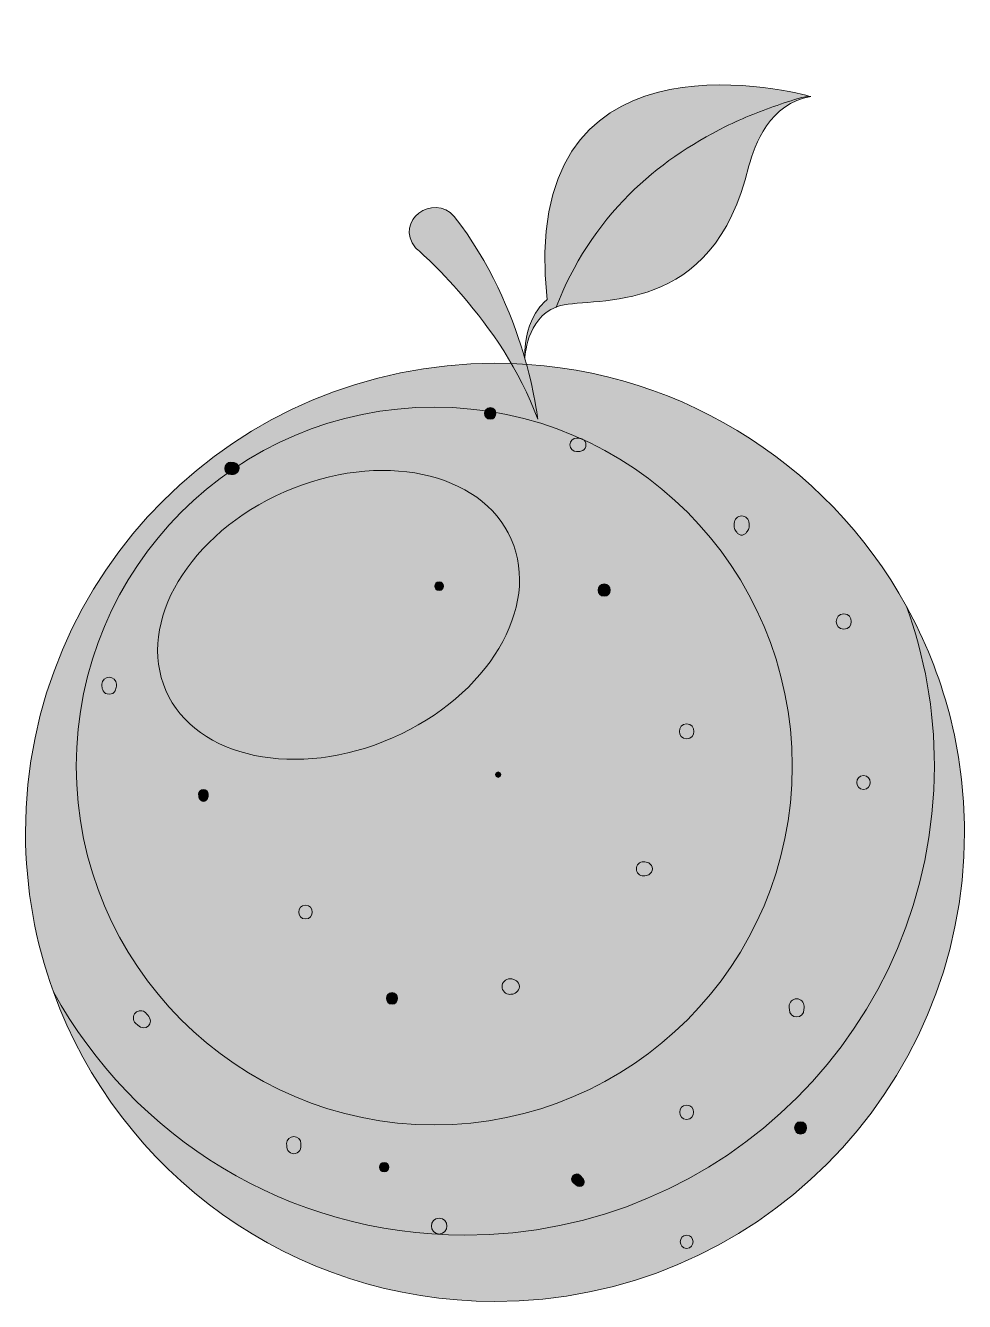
# Model space of a CAD drawing. Header units: inches. Extents: x 4230 to 5957, y -1858 to -103.
# Drawn here: x 4929.6 to 5289, y -1214.4 to -725.6 of the extents above; entities that cross this region are included whole.
import ezdxf

# ---------------------------------------------------------------- set-up
doc = ezdxf.new("R2010")
doc.units = ezdxf.units.IN
doc.header["$MEASUREMENT"] = 0
doc.layers.add('Layer 1', color=7, linetype='Continuous')

# ---------------------------------------------------------------- blocks, each defined once
blk = doc.blocks.new('block 146')
at = {"layer": 'Layer 1', "true_color": 0xe67a00}
h = blk.add_hatch(color=30, dxfattribs=at)
h.dxf.hatch_style = 2
edge = h.paths.add_edge_path()
edge.add_spline(control_points=[(5289.0209, -1034.6781), (5289.0209, -1133.9345), (5208.555, -1214.4004), (5109.2983, -1214.4004), (5031.4997, -1214.4004), (4965.252, -1164.9677), (4940.2445, -1095.8021), (4933.3363, -1076.721), (4929.5762, -1056.1357), (4929.5762, -1034.6781), (4929.5762, -935.4217), (5010.0422, -854.9557), (5109.2983, -854.9557), (5177.1807, -854.9557), (5236.2695, -892.5867), (5266.8413, -948.1258), (5280.9793, -973.7947), (5289.0209, -1003.3039), (5289.0209, -1034.6781)], knot_values=[0, 0, 0, 0, 1, 1, 1, 2, 2, 2, 3, 3, 3, 4, 4, 4, 5, 5, 5, 6, 6, 6, 6], degree=3, periodic=1)
at = {"layer": 'Layer 1', "lineweight": 0}
blk.add_open_spline([(5289.0209, -1034.6781), (5289.0209, -1133.9345), (5208.555, -1214.4004), (5109.2983, -1214.4004), (5031.4997, -1214.4004), (4965.252, -1164.9677), (4940.2445, -1095.8021), (4933.3363, -1076.721), (4929.5762, -1056.1357), (4929.5762, -1034.6781), (4929.5762, -935.4217), (5010.0422, -854.9557), (5109.2983, -854.9557), (5177.1807, -854.9557), (5236.2695, -892.5867), (5266.8413, -948.1258), (5280.9793, -973.7947), (5289.0209, -1003.3039), (5289.0209, -1034.6781)], degree=3, knots=[0, 0, 0, 0, 1, 1, 1, 2, 2, 2, 3, 3, 3, 4, 4, 4, 5, 5, 5, 6, 6, 6, 6], dxfattribs=at)
blk = doc.blocks.new('block 147')
at = {"layer": 'Layer 1', "true_color": 0xef7f00}
h = blk.add_hatch(color=30, dxfattribs=at)
h.dxf.hatch_style = 2
edge = h.paths.add_edge_path()
edge.add_spline(control_points=[(5277.5101, -1009.2599), (5277.5101, -1108.5163), (5197.0441, -1188.9822), (5097.7874, -1188.9822), (5029.9055, -1188.9822), (4970.8168, -1151.3513), (4940.2445, -1095.8021), (4933.3363, -1076.721), (4929.5762, -1056.1357), (4929.5762, -1034.6781), (4929.5762, -935.4217), (5010.0422, -854.9557), (5109.2983, -854.9557), (5177.1807, -854.9557), (5236.2695, -892.5867), (5266.8413, -948.1258), (5273.75, -967.207), (5277.5101, -987.7923), (5277.5101, -1009.2599)], knot_values=[0, 0, 0, 0, 1, 1, 1, 2, 2, 2, 3, 3, 3, 4, 4, 4, 5, 5, 5, 6, 6, 6, 6], degree=3, periodic=1)
at = {"layer": 'Layer 1', "lineweight": 0}
blk.add_open_spline([(5277.5101, -1009.2599), (5277.5101, -1108.5163), (5197.0441, -1188.9822), (5097.7874, -1188.9822), (5029.9055, -1188.9822), (4970.8168, -1151.3513), (4940.2445, -1095.8021), (4933.3363, -1076.721), (4929.5762, -1056.1357), (4929.5762, -1034.6781), (4929.5762, -935.4217), (5010.0422, -854.9557), (5109.2983, -854.9557), (5177.1807, -854.9557), (5236.2695, -892.5867), (5266.8413, -948.1258), (5273.75, -967.207), (5277.5101, -987.7923), (5277.5101, -1009.2599)], degree=3, knots=[0, 0, 0, 0, 1, 1, 1, 2, 2, 2, 3, 3, 3, 4, 4, 4, 5, 5, 5, 6, 6, 6, 6], dxfattribs=at)
blk = doc.blocks.new('block 148')
at = {"layer": 'Layer 1', "true_color": 0xf69002}
h = blk.add_hatch(color=30, dxfattribs=at)
h.dxf.hatch_style = 2
edge = h.paths.add_edge_path()
edge.add_spline(control_points=[(5223.0686, -1009.2561), (5223.0686, -1085.1834), (5161.7192, -1146.7346), (5086.0408, -1146.7346), (5010.3624, -1146.7346), (4949.013, -1085.1834), (4949.013, -1009.2561), (4949.013, -933.3288), (5010.3624, -871.7776), (5086.0408, -871.7776), (5161.7192, -871.7776), (5223.0686, -933.3288), (5223.0686, -1009.2561)], knot_values=[0, 0, 0, 0, 1, 1, 1, 2, 2, 2, 3, 3, 3, 4, 4, 4, 4], degree=3, periodic=1)
at = {"layer": 'Layer 1', "lineweight": 0}
blk.add_open_spline([(5223.0686, -1009.2561), (5223.0686, -1085.1834), (5161.7192, -1146.7346), (5086.0408, -1146.7346), (5010.3624, -1146.7346), (4949.013, -1085.1834), (4949.013, -1009.2561), (4949.013, -933.3288), (5010.3624, -871.7776), (5086.0408, -871.7776), (5161.7192, -871.7776), (5223.0686, -933.3288), (5223.0686, -1009.2561)], degree=3, knots=[0, 0, 0, 0, 1, 1, 1, 2, 2, 2, 3, 3, 3, 4, 4, 4, 4], dxfattribs=at)
blk = doc.blocks.new('block 149')
at = {"layer": 'Layer 1', "true_color": 0xf9a720}
h = blk.add_hatch(color=40, dxfattribs=at)
h.dxf.hatch_style = 2
edge = h.paths.add_edge_path()
edge.add_spline(control_points=[(5115.5237, -922.3694), (5126.937, -948.4018), (5106.5927, -982.4812), (5070.0834, -998.4879), (5033.5742, -1014.4946), (4994.7252, -1006.3671), (4983.3119, -980.3347), (4971.8986, -954.3023), (4992.2429, -920.2229), (5028.7521, -904.2162), (5065.2614, -888.2095), (5104.1103, -896.337), (5115.5237, -922.3694)], knot_values=[0, 0, 0, 0, 1, 1, 1, 2, 2, 2, 3, 3, 3, 4, 4, 4, 4], degree=3, periodic=1)
at = {"layer": 'Layer 1', "lineweight": 0}
blk.add_open_spline([(5115.5237, -922.3694), (5126.937, -948.4018), (5106.5927, -982.4812), (5070.0834, -998.4879), (5033.5742, -1014.4946), (4994.7252, -1006.3671), (4983.3119, -980.3347), (4971.8986, -954.3023), (4992.2429, -920.2229), (5028.7521, -904.2162), (5065.2614, -888.2095), (5104.1103, -896.337), (5115.5237, -922.3694)], degree=3, knots=[0, 0, 0, 0, 1, 1, 1, 2, 2, 2, 3, 3, 3, 4, 4, 4, 4], dxfattribs=at)
blk = doc.blocks.new('block 150')
at = {"layer": 'Layer 1', "true_color": 0xe36e00}
h = blk.add_hatch(color=32, dxfattribs=at)
h.dxf.hatch_style = 2
edge = h.paths.add_edge_path()
edge.add_spline(control_points=[(5250.3483, -1012.9258), (5246.9539, -1012.9258), (5246.9539, -1018.19), (5250.3483, -1018.19), (5253.7431, -1018.19), (5253.7431, -1012.9258), (5250.3483, -1012.9258)], knot_values=[0, 0, 0, 0, 1, 1, 1, 2, 2, 2, 2], degree=3, periodic=1)
at = {"layer": 'Layer 1', "lineweight": 0}
blk.add_open_spline([(5250.3483, -1012.9258), (5246.9539, -1012.9258), (5246.9539, -1018.19), (5250.3483, -1018.19), (5253.7431, -1018.19), (5253.7431, -1012.9258), (5250.3483, -1012.9258)], degree=3, knots=[0, 0, 0, 0, 1, 1, 1, 2, 2, 2, 2], dxfattribs=at)
blk = doc.blocks.new('block 151')
at = {"layer": 'Layer 1', "true_color": 0xe36e00}
h = blk.add_hatch(color=32, dxfattribs=at)
h.dxf.hatch_style = 2
edge = h.paths.add_edge_path()
edge.add_spline(control_points=[(5224.7811, -1098.4323), (5223.2712, -1098.4323), (5221.8705, -1099.7296), (5221.9297, -1101.2837), (5221.9464, -1101.7224), (5221.963, -1102.1609), (5221.9797, -1102.5996), (5222.0374, -1104.1252), (5223.21, -1105.4011), (5224.7811, -1105.4011), (5226.3522, -1105.4011), (5227.5243, -1104.1252), (5227.5826, -1102.5996), (5227.5992, -1102.1609), (5227.6159, -1101.7224), (5227.6325, -1101.2837), (5227.6918, -1099.7296), (5226.2906, -1098.4323), (5224.7811, -1098.4323)], knot_values=[0, 0, 0, 0, 1, 1, 1, 2, 2, 2, 3, 3, 3, 4, 4, 4, 5, 5, 5, 6, 6, 6, 6], degree=3, periodic=1)
at = {"layer": 'Layer 1', "lineweight": 0}
blk.add_open_spline([(5224.7811, -1098.4323), (5223.2712, -1098.4323), (5221.8705, -1099.7296), (5221.9297, -1101.2837), (5221.9464, -1101.7224), (5221.963, -1102.1609), (5221.9797, -1102.5996), (5222.0374, -1104.1252), (5223.21, -1105.4011), (5224.7811, -1105.4011), (5226.3522, -1105.4011), (5227.5243, -1104.1252), (5227.5826, -1102.5996), (5227.5992, -1102.1609), (5227.6159, -1101.7224), (5227.6325, -1101.2837), (5227.6918, -1099.7296), (5226.2906, -1098.4323), (5224.7811, -1098.4323)], degree=3, knots=[0, 0, 0, 0, 1, 1, 1, 2, 2, 2, 3, 3, 3, 4, 4, 4, 5, 5, 5, 6, 6, 6, 6], dxfattribs=at)
blk = doc.blocks.new('block 152')
at = {"layer": 'Layer 1', "true_color": 0xe36e00}
h = blk.add_hatch(color=32, dxfattribs=at)
h.dxf.hatch_style = 2
edge = h.paths.add_edge_path()
edge.add_spline(control_points=[(5143.217, -1167.6376), (5142.8914, -1167.0818), (5142.3387, -1166.5868), (5141.9161, -1166.1009), (5141.2292, -1165.3112), (5139.9029, -1165.4), (5139.2023, -1166.1009), (5138.5012, -1166.8018), (5138.4121, -1168.1282), (5139.2023, -1168.8152), (5139.592, -1169.1542), (5139.9822, -1169.4935), (5140.3724, -1169.8327), (5141.0799, -1170.4481), (5142.2652, -1170.5821), (5142.9742, -1169.8732), (5143.5338, -1169.3137), (5143.6038, -1168.2979), (5143.217, -1167.6376)], knot_values=[0, 0, 0, 0, 1, 1, 1, 2, 2, 2, 3, 3, 3, 4, 4, 4, 5, 5, 5, 6, 6, 6, 6], degree=3, periodic=1)
at = {"layer": 'Layer 1', "lineweight": 0}
blk.add_open_spline([(5143.217, -1167.6376), (5142.8914, -1167.0818), (5142.3387, -1166.5868), (5141.9161, -1166.1009), (5141.2292, -1165.3112), (5139.9029, -1165.4), (5139.2023, -1166.1009), (5138.5012, -1166.8018), (5138.4121, -1168.1282), (5139.2023, -1168.8152), (5139.592, -1169.1542), (5139.9822, -1169.4935), (5140.3724, -1169.8327), (5141.0799, -1170.4481), (5142.2652, -1170.5821), (5142.9742, -1169.8732), (5143.5338, -1169.3137), (5143.6038, -1168.2979), (5143.217, -1167.6376)], degree=3, knots=[0, 0, 0, 0, 1, 1, 1, 2, 2, 2, 3, 3, 3, 4, 4, 4, 5, 5, 5, 6, 6, 6, 6], dxfattribs=at)
blk = doc.blocks.new('block 153')
at = {"layer": 'Layer 1', "true_color": 0xe36e00}
h = blk.add_hatch(color=32, dxfattribs=at)
h.dxf.hatch_style = 2
edge = h.paths.add_edge_path()
edge.add_spline(control_points=[(5032.2742, -1151.1807), (5030.8049, -1151.1807), (5029.4987, -1152.4277), (5029.5325, -1153.9224), (5029.553, -1154.8348), (5029.5007, -1155.7497), (5030.0157, -1156.5584), (5031.0904, -1158.2456), (5033.4576, -1158.2456), (5034.5322, -1156.5584), (5035.0473, -1155.7497), (5034.9954, -1154.8348), (5035.0159, -1153.9224), (5035.0492, -1152.4277), (5033.743, -1151.1807), (5032.2742, -1151.1807)], knot_values=[0, 0, 0, 0, 1, 1, 1, 2, 2, 2, 3, 3, 3, 4, 4, 4, 5, 5, 5, 5], degree=3, periodic=1)
at = {"layer": 'Layer 1', "lineweight": 0}
blk.add_open_spline([(5032.2742, -1151.1807), (5030.8049, -1151.1807), (5029.4987, -1152.4277), (5029.5325, -1153.9224), (5029.553, -1154.8348), (5029.5007, -1155.7497), (5030.0157, -1156.5584), (5031.0904, -1158.2456), (5033.4576, -1158.2456), (5034.5322, -1156.5584), (5035.0473, -1155.7497), (5034.9954, -1154.8348), (5035.0159, -1153.9224), (5035.0492, -1152.4277), (5033.743, -1151.1807), (5032.2742, -1151.1807)], degree=3, knots=[0, 0, 0, 0, 1, 1, 1, 2, 2, 2, 3, 3, 3, 4, 4, 4, 5, 5, 5, 5], dxfattribs=at)
blk = doc.blocks.new('block 154')
at = {"layer": 'Layer 1', "true_color": 0xe36e00}
h = blk.add_hatch(color=32, dxfattribs=at)
h.dxf.hatch_style = 2
edge = h.paths.add_edge_path()
edge.add_spline(control_points=[(4976.3673, -1104.6885), (4976.1039, -1104.4049), (4975.841, -1104.1212), (4975.5776, -1103.8376), (4974.5509, -1102.7311), (4972.6983, -1102.8005), (4971.6613, -1103.8376), (4970.6244, -1104.8745), (4970.5548, -1106.7269), (4971.6613, -1107.7537), (4971.6613, -1107.7537), (4972.5123, -1108.5433), (4972.5123, -1108.5433), (4973.2197, -1109.1997), (4973.8807, -1109.4789), (4974.8501, -1109.5647), (4976.1446, -1109.6793), (4977.5032, -1108.3205), (4977.3886, -1107.0261), (4977.3029, -1106.0569), (4977.0239, -1105.3958), (4976.3673, -1104.6885)], knot_values=[0, 0, 0, 0, 1, 1, 1, 2, 2, 2, 3, 3, 3, 4, 4, 4, 5, 5, 5, 6, 6, 6, 7, 7, 7, 7], degree=3, periodic=1)
at = {"layer": 'Layer 1', "lineweight": 0}
blk.add_open_spline([(4976.3673, -1104.6885), (4976.1039, -1104.4049), (4975.841, -1104.1212), (4975.5776, -1103.8376), (4974.5509, -1102.7311), (4972.6983, -1102.8005), (4971.6613, -1103.8376), (4970.6244, -1104.8745), (4970.5548, -1106.7269), (4971.6613, -1107.7537), (4971.6613, -1107.7537), (4972.5123, -1108.5433), (4972.5123, -1108.5433), (4973.2197, -1109.1997), (4973.8807, -1109.4789), (4974.8501, -1109.5647), (4976.1446, -1109.6793), (4977.5032, -1108.3205), (4977.3886, -1107.0261), (4977.3029, -1106.0569), (4977.0239, -1105.3958), (4976.3673, -1104.6885)], degree=3, knots=[0, 0, 0, 0, 1, 1, 1, 2, 2, 2, 3, 3, 3, 4, 4, 4, 5, 5, 5, 6, 6, 6, 7, 7, 7, 7], dxfattribs=at)
blk = doc.blocks.new('block 155')
at = {"layer": 'Layer 1', "true_color": 0xe36e00}
h = blk.add_hatch(color=32, dxfattribs=at)
h.dxf.hatch_style = 2
edge = h.paths.add_edge_path()
edge.add_spline(control_points=[(5036.7858, -1062.5292), (5033.3557, -1062.5292), (5033.3557, -1067.8481), (5036.7858, -1067.8481), (5040.2159, -1067.8481), (5040.2159, -1062.5292), (5036.7858, -1062.5292)], knot_values=[0, 0, 0, 0, 1, 1, 1, 2, 2, 2, 2], degree=3, periodic=1)
at = {"layer": 'Layer 1', "lineweight": 0}
blk.add_open_spline([(5036.7858, -1062.5292), (5033.3557, -1062.5292), (5033.3557, -1067.8481), (5036.7858, -1067.8481), (5040.2159, -1067.8481), (5040.2159, -1062.5292), (5036.7858, -1062.5292)], degree=3, knots=[0, 0, 0, 0, 1, 1, 1, 2, 2, 2, 2], dxfattribs=at)
blk = doc.blocks.new('block 156')
at = {"layer": 'Layer 1', "true_color": 0xe36e00}
h = blk.add_hatch(color=32, dxfattribs=at)
h.dxf.hatch_style = 2
edge = h.paths.add_edge_path()
edge.add_spline(control_points=[(5118.323, -1092.4761), (5117.8819, -1091.7475), (5117.3135, -1091.29), (5116.5042, -1091.0067), (5116.0293, -1090.8408), (5115.4932, -1090.835), (5114.9918, -1090.7754), (5114.2516, -1090.6874), (5113.3825, -1091.147), (5112.8787, -1091.6508), (5112.3206, -1092.2087), (5112.0033, -1092.9744), (5112.0033, -1093.7639), (5112.0033, -1094.5534), (5112.3206, -1095.3191), (5112.8787, -1095.8771), (5113.3825, -1096.3808), (5114.2516, -1096.8405), (5114.9918, -1096.7524), (5115.4932, -1096.6928), (5116.0293, -1096.687), (5116.5042, -1096.5211), (5117.3135, -1096.2378), (5117.8819, -1095.7803), (5118.323, -1095.0518), (5118.7882, -1094.2832), (5118.7882, -1093.2447), (5118.323, -1092.4761)], knot_values=[0, 0, 0, 0, 1, 1, 1, 2, 2, 2, 3, 3, 3, 4, 4, 4, 5, 5, 5, 6, 6, 6, 7, 7, 7, 8, 8, 8, 9, 9, 9, 9], degree=3, periodic=1)
at = {"layer": 'Layer 1', "lineweight": 0}
blk.add_open_spline([(5118.323, -1092.4761), (5117.8819, -1091.7475), (5117.3135, -1091.29), (5116.5042, -1091.0067), (5116.0293, -1090.8408), (5115.4932, -1090.835), (5114.9918, -1090.7754), (5114.2516, -1090.6874), (5113.3825, -1091.147), (5112.8787, -1091.6508), (5112.3206, -1092.2087), (5112.0033, -1092.9744), (5112.0033, -1093.7639), (5112.0033, -1094.5534), (5112.3206, -1095.3191), (5112.8787, -1095.8771), (5113.3825, -1096.3808), (5114.2516, -1096.8405), (5114.9918, -1096.7524), (5115.4932, -1096.6928), (5116.0293, -1096.687), (5116.5042, -1096.5211), (5117.3135, -1096.2378), (5117.8819, -1095.7803), (5118.323, -1095.0518), (5118.7882, -1094.2832), (5118.7882, -1093.2447), (5118.323, -1092.4761)], degree=3, knots=[0, 0, 0, 0, 1, 1, 1, 2, 2, 2, 3, 3, 3, 4, 4, 4, 5, 5, 5, 6, 6, 6, 7, 7, 7, 8, 8, 8, 9, 9, 9, 9], dxfattribs=at)
blk = doc.blocks.new('block 157')
at = {"layer": 'Layer 1', "true_color": 0xe36e00}
h = blk.add_hatch(color=32, dxfattribs=at)
h.dxf.hatch_style = 2
edge = h.paths.add_edge_path()
edge.add_spline(control_points=[(5182.6701, -993.155), (5178.9927, -993.155), (5178.9927, -998.8578), (5182.6701, -998.8578), (5186.3479, -998.8578), (5186.3479, -993.155), (5182.6701, -993.155)], knot_values=[0, 0, 0, 0, 1, 1, 1, 2, 2, 2, 2], degree=3, periodic=1)
at = {"layer": 'Layer 1', "lineweight": 0}
blk.add_open_spline([(5182.6701, -993.155), (5178.9927, -993.155), (5178.9927, -998.8578), (5182.6701, -998.8578), (5186.3479, -998.8578), (5186.3479, -993.155), (5182.6701, -993.155)], degree=3, knots=[0, 0, 0, 0, 1, 1, 1, 2, 2, 2, 2], dxfattribs=at)
blk = doc.blocks.new('block 158')
at = {"layer": 'Layer 1', "true_color": 0xe36e00}
h = blk.add_hatch(color=32, dxfattribs=at)
h.dxf.hatch_style = 2
edge = h.paths.add_edge_path()
edge.add_spline(control_points=[(5151.0868, -939.5059), (5148.0459, -939.5059), (5148.0459, -944.2217), (5151.0868, -944.2217), (5154.1281, -944.2217), (5154.1281, -939.5059), (5151.0868, -939.5059)], knot_values=[0, 0, 0, 0, 1, 1, 1, 2, 2, 2, 2], degree=3, periodic=1)
at = {"layer": 'Layer 1', "lineweight": 0}
blk.add_open_spline([(5151.0868, -939.5059), (5148.0459, -939.5059), (5148.0459, -944.2217), (5151.0868, -944.2217), (5154.1281, -944.2217), (5154.1281, -939.5059), (5151.0868, -939.5059)], degree=3, knots=[0, 0, 0, 0, 1, 1, 1, 2, 2, 2, 2], dxfattribs=at)
blk = doc.blocks.new('block 159')
at = {"layer": 'Layer 1', "true_color": 0xe36e00}
h = blk.add_hatch(color=32, dxfattribs=at)
h.dxf.hatch_style = 2
edge = h.paths.add_edge_path()
edge.add_spline(control_points=[(5142.9242, -884.1014), (5142.3666, -883.8522), (5141.9264, -883.7122), (5141.3115, -883.6797), (5141.0608, -883.6665), (5140.8101, -883.6532), (5140.5595, -883.64), (5139.1553, -883.5658), (5137.9822, -884.8685), (5137.9822, -886.2172), (5137.9822, -887.566), (5139.1553, -888.8686), (5140.5595, -888.7945), (5140.8101, -888.7812), (5141.0608, -888.768), (5141.3115, -888.7547), (5141.9264, -888.7222), (5142.3666, -888.5822), (5142.9242, -888.3331), (5144.5281, -887.6162), (5144.5281, -884.8182), (5142.9242, -884.1014)], knot_values=[0, 0, 0, 0, 1, 1, 1, 2, 2, 2, 3, 3, 3, 4, 4, 4, 5, 5, 5, 6, 6, 6, 7, 7, 7, 7], degree=3, periodic=1)
at = {"layer": 'Layer 1', "lineweight": 0}
blk.add_open_spline([(5142.9242, -884.1014), (5142.3666, -883.8522), (5141.9264, -883.7122), (5141.3115, -883.6797), (5141.0608, -883.6665), (5140.8101, -883.6532), (5140.5595, -883.64), (5139.1553, -883.5658), (5137.9822, -884.8685), (5137.9822, -886.2172), (5137.9822, -887.566), (5139.1553, -888.8686), (5140.5595, -888.7945), (5140.8101, -888.7812), (5141.0608, -888.768), (5141.3115, -888.7547), (5141.9264, -888.7222), (5142.3666, -888.5822), (5142.9242, -888.3331), (5144.5281, -887.6162), (5144.5281, -884.8182), (5142.9242, -884.1014)], degree=3, knots=[0, 0, 0, 0, 1, 1, 1, 2, 2, 2, 3, 3, 3, 4, 4, 4, 5, 5, 5, 6, 6, 6, 7, 7, 7, 7], dxfattribs=at)
blk = doc.blocks.new('block 160')
at = {"layer": 'Layer 1', "true_color": 0xe36e00}
h = blk.add_hatch(color=32, dxfattribs=at)
h.dxf.hatch_style = 2
edge = h.paths.add_edge_path()
edge.add_spline(control_points=[(5087.9206, -938.6874), (5085.7635, -938.6874), (5085.7635, -942.0323), (5087.9206, -942.0323), (5090.0778, -942.0323), (5090.0778, -938.6874), (5087.9206, -938.6874)], knot_values=[0, 0, 0, 0, 1, 1, 1, 2, 2, 2, 2], degree=3, periodic=1)
at = {"layer": 'Layer 1', "lineweight": 0}
blk.add_open_spline([(5087.9206, -938.6874), (5085.7635, -938.6874), (5085.7635, -942.0323), (5087.9206, -942.0323), (5090.0778, -942.0323), (5090.0778, -938.6874), (5087.9206, -938.6874)], degree=3, knots=[0, 0, 0, 0, 1, 1, 1, 2, 2, 2, 2], dxfattribs=at)
blk = doc.blocks.new('block 161')
at = {"layer": 'Layer 1', "true_color": 0xe36e00}
h = blk.add_hatch(color=32, dxfattribs=at)
h.dxf.hatch_style = 2
edge = h.paths.add_edge_path()
edge.add_spline(control_points=[(4997.6828, -1018.2329), (4996.7355, -1018.2329), (4995.7744, -1019.0698), (4995.8459, -1020.0698), (4995.8743, -1020.4635), (4995.8591, -1020.9167), (4995.9634, -1021.2958), (4996.0975, -1021.7826), (4996.4486, -1022.1227), (4996.7913, -1022.4655), (4997.2765, -1022.9515), (4998.0892, -1022.9515), (4998.5749, -1022.4655), (4998.804, -1022.2362), (4999.0576, -1022.0035), (4999.2226, -1021.7218), (4999.51, -1021.2308), (4999.4806, -1020.6212), (4999.5198, -1020.0698), (4999.5913, -1019.0698), (4998.6302, -1018.2329), (4997.6828, -1018.2329)], knot_values=[0, 0, 0, 0, 1, 1, 1, 2, 2, 2, 3, 3, 3, 4, 4, 4, 5, 5, 5, 6, 6, 6, 7, 7, 7, 7], degree=3, periodic=1)
at = {"layer": 'Layer 1', "lineweight": 0}
blk.add_open_spline([(4997.6828, -1018.2329), (4996.7355, -1018.2329), (4995.7744, -1019.0698), (4995.8459, -1020.0698), (4995.8743, -1020.4635), (4995.8591, -1020.9167), (4995.9634, -1021.2958), (4996.0975, -1021.7826), (4996.4486, -1022.1227), (4996.7913, -1022.4655), (4997.2765, -1022.9515), (4998.0892, -1022.9515), (4998.5749, -1022.4655), (4998.804, -1022.2362), (4999.0576, -1022.0035), (4999.2226, -1021.7218), (4999.51, -1021.2308), (4999.4806, -1020.6212), (4999.5198, -1020.0698), (4999.5913, -1019.0698), (4998.6302, -1018.2329), (4997.6828, -1018.2329)], degree=3, knots=[0, 0, 0, 0, 1, 1, 1, 2, 2, 2, 3, 3, 3, 4, 4, 4, 5, 5, 5, 6, 6, 6, 7, 7, 7, 7], dxfattribs=at)
blk = doc.blocks.new('block 162')
at = {"layer": 'Layer 1', "true_color": 0xe36e00}
h = blk.add_hatch(color=32, dxfattribs=at)
h.dxf.hatch_style = 2
edge = h.paths.add_edge_path()
edge.add_spline(control_points=[(4961.5879, -975.1897), (4960.1084, -975.1897), (4958.7786, -976.4493), (4958.8188, -977.9589), (4958.8251, -978.2096), (4958.832, -978.4602), (4958.8383, -978.7108), (4958.856, -979.3736), (4959.0259, -979.8348), (4959.2824, -980.4343), (4960.0315, -982.1838), (4963.1438, -982.1838), (4963.8929, -980.4343), (4964.15, -979.8348), (4964.3199, -979.3736), (4964.337, -978.7108), (4964.3438, -978.4602), (4964.3502, -978.2096), (4964.3571, -977.9589), (4964.3967, -976.4493), (4963.067, -975.1897), (4961.5879, -975.1897)], knot_values=[0, 0, 0, 0, 1, 1, 1, 2, 2, 2, 3, 3, 3, 4, 4, 4, 5, 5, 5, 6, 6, 6, 7, 7, 7, 7], degree=3, periodic=1)
at = {"layer": 'Layer 1', "lineweight": 0}
blk.add_open_spline([(4961.5879, -975.1897), (4960.1084, -975.1897), (4958.7786, -976.4493), (4958.8188, -977.9589), (4958.8251, -978.2096), (4958.832, -978.4602), (4958.8383, -978.7108), (4958.856, -979.3736), (4959.0259, -979.8348), (4959.2824, -980.4343), (4960.0315, -982.1838), (4963.1438, -982.1838), (4963.8929, -980.4343), (4964.15, -979.8348), (4964.3199, -979.3736), (4964.337, -978.7108), (4964.3438, -978.4602), (4964.3502, -978.2096), (4964.3571, -977.9589), (4964.3967, -976.4493), (4963.067, -975.1897), (4961.5879, -975.1897)], degree=3, knots=[0, 0, 0, 0, 1, 1, 1, 2, 2, 2, 3, 3, 3, 4, 4, 4, 5, 5, 5, 6, 6, 6, 7, 7, 7, 7], dxfattribs=at)
blk = doc.blocks.new('block 163')
at = {"layer": 'Layer 1', "true_color": 0xe36e00}
h = blk.add_hatch(color=32, dxfattribs=at)
h.dxf.hatch_style = 2
edge = h.paths.add_edge_path()
edge.add_spline(control_points=[(5010.5925, -893.6113), (5009.9418, -892.952), (5009.0645, -892.9472), (5008.2106, -892.8557), (5006.9151, -892.7168), (5005.8253, -894.0459), (5005.8253, -895.241), (5005.8253, -896.4361), (5006.9151, -897.7652), (5008.2106, -897.6263), (5008.8554, -897.5571), (5009.5516, -897.5675), (5010.1259, -897.231), (5010.8118, -896.8291), (5011.3729, -896.0533), (5011.3729, -895.241), (5011.3729, -894.5938), (5011.0331, -894.0581), (5010.5925, -893.6113)], knot_values=[0, 0, 0, 0, 1, 1, 1, 2, 2, 2, 3, 3, 3, 4, 4, 4, 5, 5, 5, 6, 6, 6, 6], degree=3, periodic=1)
at = {"layer": 'Layer 1', "lineweight": 0}
blk.add_open_spline([(5010.5925, -893.6113), (5009.9418, -892.952), (5009.0645, -892.9472), (5008.2106, -892.8557), (5006.9151, -892.7168), (5005.8253, -894.0459), (5005.8253, -895.241), (5005.8253, -896.4361), (5006.9151, -897.7652), (5008.2106, -897.6263), (5008.8554, -897.5571), (5009.5516, -897.5675), (5010.1259, -897.231), (5010.8118, -896.8291), (5011.3729, -896.0533), (5011.3729, -895.241), (5011.3729, -894.5938), (5011.0331, -894.0581), (5010.5925, -893.6113)], degree=3, knots=[0, 0, 0, 0, 1, 1, 1, 2, 2, 2, 3, 3, 3, 4, 4, 4, 5, 5, 5, 6, 6, 6, 6], dxfattribs=at)
blk = doc.blocks.new('block 164')
at = {"layer": 'Layer 1', "true_color": 0xe36e00}
h = blk.add_hatch(color=32, dxfattribs=at)
h.dxf.hatch_style = 2
edge = h.paths.add_edge_path()
edge.add_spline(control_points=[(5107.4721, -871.9647), (5104.608, -871.9647), (5104.608, -876.4063), (5107.4721, -876.4063), (5110.3363, -876.4063), (5110.3363, -871.9647), (5107.4721, -871.9647)], knot_values=[0, 0, 0, 0, 1, 1, 1, 2, 2, 2, 2], degree=3, periodic=1)
at = {"layer": 'Layer 1', "lineweight": 0}
blk.add_open_spline([(5107.4721, -871.9647), (5104.608, -871.9647), (5104.608, -876.4063), (5107.4721, -876.4063), (5110.3363, -876.4063), (5110.3363, -871.9647), (5107.4721, -871.9647)], degree=3, knots=[0, 0, 0, 0, 1, 1, 1, 2, 2, 2, 2], dxfattribs=at)
blk = doc.blocks.new('block 165')
at = {"layer": 'Layer 1', "true_color": 0xe36e00}
h = blk.add_hatch(color=32, dxfattribs=at)
h.dxf.hatch_style = 2
edge = h.paths.add_edge_path()
edge.add_spline(control_points=[(5206.577, -916.2964), (5206.6093, -914.742), (5205.2556, -913.445), (5203.7256, -913.445), (5202.1956, -913.445), (5200.8419, -914.742), (5200.8742, -916.2964), (5200.8864, -916.8907), (5200.8096, -917.6446), (5200.999, -918.205), (5201.1939, -918.78), (5201.4769, -919.2815), (5201.869, -919.6719), (5202.0443, -919.9914), (5202.2764, -920.272), (5202.6323, -920.4805), (5202.9114, -920.6439), (5203.3853, -920.8123), (5203.7256, -920.8123), (5204.0659, -920.8123), (5204.5398, -920.6439), (5204.8189, -920.4805), (5205.1748, -920.272), (5205.4069, -919.9914), (5205.5821, -919.6719), (5205.9743, -919.2815), (5206.2573, -918.78), (5206.4521, -918.205), (5206.6421, -917.6446), (5206.5648, -916.8907), (5206.577, -916.2964)], knot_values=[0, 0, 0, 0, 1, 1, 1, 2, 2, 2, 3, 3, 3, 4, 4, 4, 5, 5, 5, 6, 6, 6, 7, 7, 7, 8, 8, 8, 9, 9, 9, 10, 10, 10, 10], degree=3, periodic=1)
at = {"layer": 'Layer 1', "lineweight": 0}
blk.add_open_spline([(5206.577, -916.2964), (5206.6093, -914.742), (5205.2556, -913.445), (5203.7256, -913.445), (5202.1956, -913.445), (5200.8419, -914.742), (5200.8742, -916.2964), (5200.8864, -916.8907), (5200.8096, -917.6446), (5200.999, -918.205), (5201.1939, -918.78), (5201.4769, -919.2815), (5201.869, -919.6719), (5202.0443, -919.9914), (5202.2764, -920.272), (5202.6323, -920.4805), (5202.9114, -920.6439), (5203.3853, -920.8123), (5203.7256, -920.8123), (5204.0659, -920.8123), (5204.5398, -920.6439), (5204.8189, -920.4805), (5205.1748, -920.272), (5205.4069, -919.9914), (5205.5821, -919.6719), (5205.9743, -919.2815), (5206.2573, -918.78), (5206.4521, -918.205), (5206.6421, -917.6446), (5206.5648, -916.8907), (5206.577, -916.2964)], degree=3, knots=[0, 0, 0, 0, 1, 1, 1, 2, 2, 2, 3, 3, 3, 4, 4, 4, 5, 5, 5, 6, 6, 6, 7, 7, 7, 8, 8, 8, 9, 9, 9, 10, 10, 10, 10], dxfattribs=at)
blk = doc.blocks.new('block 166')
at = {"layer": 'Layer 1', "true_color": 0xe36e00}
h = blk.add_hatch(color=32, dxfattribs=at)
h.dxf.hatch_style = 2
edge = h.paths.add_edge_path()
edge.add_spline(control_points=[(5242.8286, -950.9344), (5239.0097, -950.9344), (5239.0097, -956.8566), (5242.8286, -956.8566), (5246.6479, -956.8566), (5246.6479, -950.9344), (5242.8286, -950.9344)], knot_values=[0, 0, 0, 0, 1, 1, 1, 2, 2, 2, 2], degree=3, periodic=1)
at = {"layer": 'Layer 1', "lineweight": 0}
blk.add_open_spline([(5242.8286, -950.9344), (5239.0097, -950.9344), (5239.0097, -956.8566), (5242.8286, -956.8566), (5246.6479, -956.8566), (5246.6479, -950.9344), (5242.8286, -950.9344)], degree=3, knots=[0, 0, 0, 0, 1, 1, 1, 2, 2, 2, 2], dxfattribs=at)
blk = doc.blocks.new('block 167')
at = {"layer": 'Layer 1', "true_color": 0xe36e00}
h = blk.add_hatch(color=32, dxfattribs=at)
h.dxf.hatch_style = 2
edge = h.paths.add_edge_path()
edge.add_spline(control_points=[(5226.2852, -1145.5486), (5223.2443, -1145.5486), (5223.2443, -1150.2644), (5226.2852, -1150.2644), (5229.326, -1150.2644), (5229.326, -1145.5486), (5226.2852, -1145.5486)], knot_values=[0, 0, 0, 0, 1, 1, 1, 2, 2, 2, 2], degree=3, periodic=1)
at = {"layer": 'Layer 1', "lineweight": 0}
blk.add_open_spline([(5226.2852, -1145.5486), (5223.2443, -1145.5486), (5223.2443, -1150.2644), (5226.2852, -1150.2644), (5229.326, -1150.2644), (5229.326, -1145.5486), (5226.2852, -1145.5486)], degree=3, knots=[0, 0, 0, 0, 1, 1, 1, 2, 2, 2, 2], dxfattribs=at)
blk = doc.blocks.new('block 168')
at = {"layer": 'Layer 1', "true_color": 0xe36e00}
h = blk.add_hatch(color=32, dxfattribs=at)
h.dxf.hatch_style = 2
edge = h.paths.add_edge_path()
edge.add_spline(control_points=[(5182.6701, -1188.999), (5179.4167, -1188.999), (5179.4167, -1194.0438), (5182.6701, -1194.0438), (5185.9234, -1194.0438), (5185.9234, -1188.999), (5182.6701, -1188.999)], knot_values=[0, 0, 0, 0, 1, 1, 1, 2, 2, 2, 2], degree=3, periodic=1)
at = {"layer": 'Layer 1', "lineweight": 0}
blk.add_open_spline([(5182.6701, -1188.999), (5179.4167, -1188.999), (5179.4167, -1194.0438), (5182.6701, -1194.0438), (5185.9234, -1194.0438), (5185.9234, -1188.999), (5182.6701, -1188.999)], degree=3, knots=[0, 0, 0, 0, 1, 1, 1, 2, 2, 2, 2], dxfattribs=at)
blk = doc.blocks.new('block 169')
at = {"layer": 'Layer 1', "true_color": 0xe36e00}
h = blk.add_hatch(color=32, dxfattribs=at)
h.dxf.hatch_style = 2
edge = h.paths.add_edge_path()
edge.add_spline(control_points=[(5182.6701, -1139.1489), (5179.1342, -1139.1489), (5179.1342, -1144.6324), (5182.6701, -1144.6324), (5186.2064, -1144.6324), (5186.2064, -1139.1489), (5182.6701, -1139.1489)], knot_values=[0, 0, 0, 0, 1, 1, 1, 2, 2, 2, 2], degree=3, periodic=1)
at = {"layer": 'Layer 1', "lineweight": 0}
blk.add_open_spline([(5182.6701, -1139.1489), (5179.1342, -1139.1489), (5179.1342, -1144.6324), (5182.6701, -1144.6324), (5186.2064, -1144.6324), (5186.2064, -1139.1489), (5182.6701, -1139.1489)], degree=3, knots=[0, 0, 0, 0, 1, 1, 1, 2, 2, 2, 2], dxfattribs=at)
blk = doc.blocks.new('block 170')
at = {"layer": 'Layer 1', "true_color": 0xe36e00}
h = blk.add_hatch(color=32, dxfattribs=at)
h.dxf.hatch_style = 2
edge = h.paths.add_edge_path()
edge.add_spline(control_points=[(5087.9206, -1182.4622), (5083.9955, -1182.4622), (5083.9955, -1188.5488), (5087.9206, -1188.5488), (5091.8457, -1188.5488), (5091.8457, -1182.4622), (5087.9206, -1182.4622)], knot_values=[0, 0, 0, 0, 1, 1, 1, 2, 2, 2, 2], degree=3, periodic=1)
at = {"layer": 'Layer 1', "lineweight": 0}
blk.add_open_spline([(5087.9206, -1182.4622), (5083.9955, -1182.4622), (5083.9955, -1188.5488), (5087.9206, -1188.5488), (5091.8457, -1188.5488), (5091.8457, -1182.4622), (5087.9206, -1182.4622)], degree=3, knots=[0, 0, 0, 0, 1, 1, 1, 2, 2, 2, 2], dxfattribs=at)
blk = doc.blocks.new('block 171')
at = {"layer": 'Layer 1', "true_color": 0xe36e00}
h = blk.add_hatch(color=32, dxfattribs=at)
h.dxf.hatch_style = 2
edge = h.paths.add_edge_path()
edge.add_spline(control_points=[(5066.8651, -1161.1092), (5064.4959, -1161.1092), (5064.4959, -1164.7831), (5066.8651, -1164.7831), (5069.2343, -1164.7831), (5069.2343, -1161.1092), (5066.8651, -1161.1092)], knot_values=[0, 0, 0, 0, 1, 1, 1, 2, 2, 2, 2], degree=3, periodic=1)
at = {"layer": 'Layer 1', "lineweight": 0}
blk.add_open_spline([(5066.8651, -1161.1092), (5064.4959, -1161.1092), (5064.4959, -1164.7831), (5066.8651, -1164.7831), (5069.2343, -1164.7831), (5069.2343, -1161.1092), (5066.8651, -1161.1092)], degree=3, knots=[0, 0, 0, 0, 1, 1, 1, 2, 2, 2, 2], dxfattribs=at)
blk = doc.blocks.new('block 172')
at = {"layer": 'Layer 1', "true_color": 0xe36e00}
h = blk.add_hatch(color=32, dxfattribs=at)
h.dxf.hatch_style = 2
edge = h.paths.add_edge_path()
edge.add_spline(control_points=[(5069.8732, -1096.055), (5067.0086, -1096.055), (5067.0086, -1100.4966), (5069.8732, -1100.4966), (5072.7373, -1100.4966), (5072.7373, -1096.055), (5069.8732, -1096.055)], knot_values=[0, 0, 0, 0, 1, 1, 1, 2, 2, 2, 2], degree=3, periodic=1)
at = {"layer": 'Layer 1', "lineweight": 0}
blk.add_open_spline([(5069.8732, -1096.055), (5067.0086, -1096.055), (5067.0086, -1100.4966), (5069.8732, -1100.4966), (5072.7373, -1100.4966), (5072.7373, -1096.055), (5069.8732, -1096.055)], degree=3, knots=[0, 0, 0, 0, 1, 1, 1, 2, 2, 2, 2], dxfattribs=at)
blk = doc.blocks.new('block 173')
at = {"layer": 'Layer 1', "true_color": 0xe36e00}
h = blk.add_hatch(color=32, dxfattribs=at)
h.dxf.hatch_style = 2
edge = h.paths.add_edge_path()
edge.add_spline(control_points=[(5110.4802, -1011.5082), (5109.1363, -1011.5082), (5109.1363, -1013.5919), (5110.4802, -1013.5919), (5111.8237, -1013.5919), (5111.8237, -1011.5082), (5110.4802, -1011.5082)], knot_values=[0, 0, 0, 0, 1, 1, 1, 2, 2, 2, 2], degree=3, periodic=1)
at = {"layer": 'Layer 1', "lineweight": 0}
blk.add_open_spline([(5110.4802, -1011.5082), (5109.1363, -1011.5082), (5109.1363, -1013.5919), (5110.4802, -1013.5919), (5111.8237, -1013.5919), (5111.8237, -1011.5082), (5110.4802, -1011.5082)], degree=3, knots=[0, 0, 0, 0, 1, 1, 1, 2, 2, 2, 2], dxfattribs=at)
blk = doc.blocks.new('block 174')
at = {"layer": 'Layer 1', "true_color": 0xe36e00}
h = blk.add_hatch(color=32, dxfattribs=at)
h.dxf.hatch_style = 2
edge = h.paths.add_edge_path()
edge.add_spline(control_points=[(5168.1942, -1046.3946), (5167.568, -1046.0279), (5166.8277, -1046.0334), (5166.1266, -1045.9581), (5164.6671, -1045.8017), (5163.4397, -1047.2989), (5163.4397, -1048.645), (5163.4397, -1049.9914), (5164.6671, -1051.4884), (5166.1266, -1051.3319), (5166.8277, -1051.2567), (5167.568, -1051.2624), (5168.1942, -1050.8954), (5168.956, -1050.4492), (5169.5406, -1049.5411), (5169.5406, -1048.645), (5169.5406, -1047.749), (5168.956, -1046.841), (5168.1942, -1046.3946)], knot_values=[0, 0, 0, 0, 1, 1, 1, 2, 2, 2, 3, 3, 3, 4, 4, 4, 5, 5, 5, 6, 6, 6, 6], degree=3, periodic=1)
at = {"layer": 'Layer 1', "lineweight": 0}
blk.add_open_spline([(5168.1942, -1046.3946), (5167.568, -1046.0279), (5166.8277, -1046.0334), (5166.1266, -1045.9581), (5164.6671, -1045.8017), (5163.4397, -1047.2989), (5163.4397, -1048.645), (5163.4397, -1049.9914), (5164.6671, -1051.4884), (5166.1266, -1051.3319), (5166.8277, -1051.2567), (5167.568, -1051.2624), (5168.1942, -1050.8954), (5168.956, -1050.4492), (5169.5406, -1049.5411), (5169.5406, -1048.645), (5169.5406, -1047.749), (5168.956, -1046.841), (5168.1942, -1046.3946)], degree=3, knots=[0, 0, 0, 0, 1, 1, 1, 2, 2, 2, 3, 3, 3, 4, 4, 4, 5, 5, 5, 6, 6, 6, 6], dxfattribs=at)
blk = doc.blocks.new('block 145')
at = {"layer": 'Layer 1'}
for name in ['block 146', 'block 147', 'block 148', 'block 164', 'block 159', 'block 149', 'block 163', 'block 165', 'block 160', 'block 158', 'block 166', 'block 162', 'block 157', 'block 173', 'block 150', 'block 161', 'block 174', 'block 155', 'block 156', 'block 172', 'block 151', 'block 154', 'block 169', 'block 167', 'block 153', 'block 171', 'block 152', 'block 170', 'block 168']:
    blk.add_blockref(name, (0, 0), dxfattribs=at)
blk = doc.blocks.new('block 175')
at = {"layer": 'Layer 1', "true_color": 0xaa7440}
h = blk.add_hatch(color=35, dxfattribs=at)
h.dxf.hatch_style = 2
edge = h.paths.add_edge_path()
edge.add_spline(control_points=[(5125.6598, -876.4064), (5125.6598, -876.4064), (5121.3217, -834.1648), (5093.6954, -798.712), (5085.6811, -789.6602), (5070.5949, -800.2206), (5078.8923, -810.781), (5078.8923, -810.781), (5112.0821, -838.6907), (5125.6598, -876.4064)], knot_values=[0, 0, 0, 0, 1, 1, 1, 2, 2, 2, 3, 3, 3, 3], degree=3, periodic=1)
at = {"layer": 'Layer 1', "lineweight": 0}
blk.add_open_spline([(5125.6598, -876.4064), (5125.6598, -876.4064), (5121.3217, -834.1648), (5093.6954, -798.712), (5085.6811, -789.6602), (5070.5949, -800.2206), (5078.8923, -810.781), (5078.8923, -810.781), (5112.0821, -838.6907), (5125.6598, -876.4064)], degree=3, knots=[0, 0, 0, 0, 1, 1, 1, 2, 2, 2, 3, 3, 3, 3], dxfattribs=at)
blk = doc.blocks.new('block 176')
at = {"layer": 'Layer 1', "true_color": 0x8bb813}
h = blk.add_hatch(color=62, dxfattribs=at)
h.dxf.hatch_style = 2
edge = h.paths.add_edge_path()
edge.add_spline(control_points=[(5230.2605, -752.7818), (5214.5482, -755.0296), (5208.5588, -771.4888), (5206.492, -779.3412), (5192.8239, -837.7025), (5147.5802, -829.4729), (5134.4852, -832.8447), (5133.8744, -833.0031), (5133.2858, -833.1917), (5132.7278, -833.4029), (5132.7278, -833.4029), (5132.7201, -833.4029), (5132.7201, -833.4029), (5121.33, -837.7628), (5120.6963, -853.098), (5120.6963, -853.098), (5120.3796, -836.6993), (5129.2503, -830.5968), (5129.2503, -830.5968), (5117.8601, -725.5586), (5219.6548, -749.9758), (5229.4986, -752.5706), (5229.9966, -752.7064), (5230.2605, -752.7818), (5230.2605, -752.7818)], knot_values=[0, 0, 0, 0, 1, 1, 1, 2, 2, 2, 3, 3, 3, 4, 4, 4, 5, 5, 5, 6, 6, 6, 7, 7, 7, 8, 8, 8, 8], degree=3, periodic=1)
at = {"layer": 'Layer 1', "lineweight": 0}
blk.add_open_spline([(5230.2605, -752.7818), (5214.5482, -755.0296), (5208.5588, -771.4888), (5206.492, -779.3412), (5192.8239, -837.7025), (5147.5802, -829.4729), (5134.4852, -832.8447), (5133.8744, -833.0031), (5133.2858, -833.1917), (5132.7278, -833.4029), (5132.7278, -833.4029), (5132.7201, -833.4029), (5132.7201, -833.4029), (5121.33, -837.7628), (5120.6963, -853.098), (5120.6963, -853.098), (5120.3796, -836.6993), (5129.2503, -830.5968), (5129.2503, -830.5968), (5117.8601, -725.5586), (5219.6548, -749.9758), (5229.4986, -752.5706), (5229.9966, -752.7064), (5230.2605, -752.7818), (5230.2605, -752.7818)], degree=3, knots=[0, 0, 0, 0, 1, 1, 1, 2, 2, 2, 3, 3, 3, 4, 4, 4, 5, 5, 5, 6, 6, 6, 7, 7, 7, 8, 8, 8, 8], dxfattribs=at)
blk = doc.blocks.new('block 177')
at = {"layer": 'Layer 1', "true_color": 0xb2cf18}
h = blk.add_hatch(color=62, dxfattribs=at)
h.dxf.hatch_style = 2
edge = h.paths.add_edge_path()
edge.add_spline(control_points=[(5229.4986, -752.5706), (5225.8176, -753.2947), (5222.1818, -754.4715), (5218.6139, -755.6859), (5211.4555, -758.1299), (5204.3725, -760.8756), (5197.546, -764.3002), (5184.2548, -770.9683), (5171.5372, -779.3714), (5160.7052, -790.2637), (5148.7192, -802.3176), (5138.9431, -817.0644), (5132.7278, -833.4029), (5132.7278, -833.4029), (5132.7201, -833.4029), (5132.7201, -833.4029), (5121.33, -837.7628), (5120.6963, -853.098), (5120.6963, -853.098), (5120.3796, -836.6993), (5129.2503, -830.5968), (5129.2503, -830.5968), (5117.8601, -725.5586), (5219.6548, -749.9758), (5229.4986, -752.5706)], knot_values=[0, 0, 0, 0, 1, 1, 1, 2, 2, 2, 3, 3, 3, 4, 4, 4, 5, 5, 5, 6, 6, 6, 7, 7, 7, 8, 8, 8, 8], degree=3, periodic=1)
at = {"layer": 'Layer 1', "lineweight": 0}
blk.add_open_spline([(5229.4986, -752.5706), (5225.8176, -753.2947), (5222.1818, -754.4715), (5218.6139, -755.6859), (5211.4555, -758.1299), (5204.3725, -760.8756), (5197.546, -764.3002), (5184.2548, -770.9683), (5171.5372, -779.3714), (5160.7052, -790.2637), (5148.7192, -802.3176), (5138.9431, -817.0644), (5132.7278, -833.4029), (5132.7278, -833.4029), (5132.7201, -833.4029), (5132.7201, -833.4029), (5121.33, -837.7628), (5120.6963, -853.098), (5120.6963, -853.098), (5120.3796, -836.6993), (5129.2503, -830.5968), (5129.2503, -830.5968), (5117.8601, -725.5586), (5219.6548, -749.9758), (5229.4986, -752.5706)], degree=3, knots=[0, 0, 0, 0, 1, 1, 1, 2, 2, 2, 3, 3, 3, 4, 4, 4, 5, 5, 5, 6, 6, 6, 7, 7, 7, 8, 8, 8, 8], dxfattribs=at)
blk = doc.blocks.new('block 144')
at = {"layer": 'Layer 1'}
for name in ['block 176', 'block 177', 'block 175', 'block 145']:
    blk.add_blockref(name, (0, 0), dxfattribs=at)

msp = doc.modelspace()

# ---------------------------------------------------------------- block references
at = {"layer": 'Layer 1'}
msp.add_blockref('block 144', (0, 0), dxfattribs=at)

doc.saveas('drawing.dxf')
